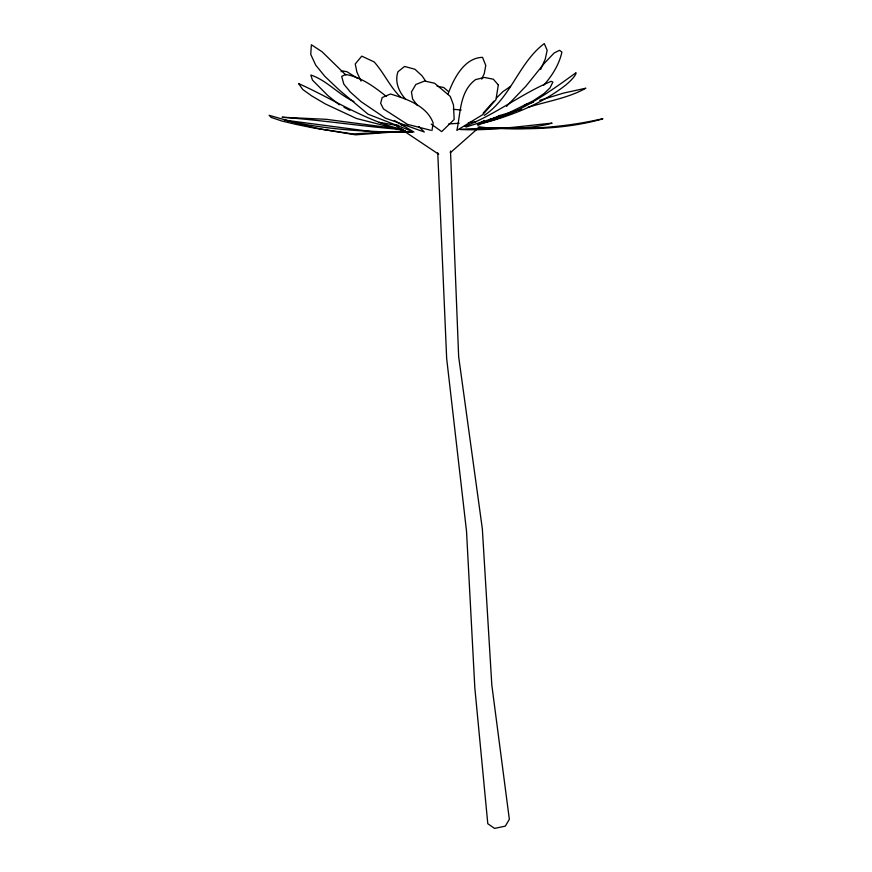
<?xml version="1.0" encoding="UTF-8"?>
<svg xmlns="http://www.w3.org/2000/svg" width="872" height="872" viewBox="0 0 872 872"><rect width="100%" height="100%" fill="white"/><g stroke="black" fill="none" stroke-linecap="round" stroke-linejoin="round"><path stroke-width="1.31" d="M431.934 130.582L433.177 123.017C426.757 105.61 406.701 98.994 390.493 94.002L382.198 97.555L380.639 103.299L383.495 108.946L407.453 124.358L430.648 130.255M447.99 94.252C453.505 78.96 464.133 57.716 482.543 57.356L485.759 65.476L484.254 73.575L481.693 79.156M540.596 69.455L545.229 59.187L547.158 50.314L544.281 43.6C518.971 62.413 510.861 97.926 484.265 115.377M493.879 101.196L483.143 113.142M506.512 106.362L525.969 86.099L544.422 63.187L554.178 52.952L559.552 50.314L561.906 52.091C559.159 64.604 552.02 75.908 543.605 85.347M496.397 98.024L502.915 91.647L510.545 86.383M450.323 152.742L479.284 127.203C520.66 130.386 562.429 128.02 602.857 118.668L602.53 118.963C562.058 130.277 519.712 129.895 478.107 127.181M477.485 124.631L484.233 120.478M464.798 126.309C495.351 114.821 521.293 93.74 551.18 81.325L552.892 82.077L549.97 87.941L544.095 93.544L533.108 100.869L505.4 114.505L465.942 127.061M477.965 125.339L499.928 115.431M341.072 71.689L342.849 70.992L346.925 71.711L357.803 78.524M483.034 122.887C517.979 114.417 547.431 93.522 576.021 72.703C576.338 75.624 568.697 82.677 565.318 85.412C541.152 103.953 512.671 115.344 483.404 123.061M499.013 115.747L521.216 109.251M524.519 104.88L533.413 102.22M539.714 100.345L563.726 93.042L585.864 88.203C567.988 98.253 547.115 101.228 527.767 107.441M489.726 119.388L499.885 116.521M468.308 122.658L475.872 121.808M405.208 131.171L355.569 134.833L321.975 129.307L303.107 125.088L269.143 115.289L271.039 117.371L281.918 121.034L295.946 124.369L314.323 128.119L352.746 133.939L405.197 131.094M448.72 123.911L459.195 123.279M461.103 129.383C491.307 126.8 522.579 131.389 552.107 123.137C521.707 126.059 490.663 131.051 459.708 129.459M401.305 125.503L407.66 125.394M398.766 125.306L394.951 125.012L438.714 154.268M453.32 109.327L461.223 109.981M403.311 129.699C362.785 126.473 322.564 120.173 282.038 117.24L326.357 119.322L402.068 129.329M379.233 122.353L396.542 125.372M437.079 86.186L443.739 87.538L448.513 91.625M405.186 130.887L356.452 118.494L325.463 104.008L311.827 95.975L302.758 89.511L298.584 83.581C333.268 99.048 365.27 120.848 402.864 129.645M407.824 131.563L410.45 132.228M344.026 107.278L349.912 110.341M394.308 120.434L413.971 132.064L368.017 114.188L339.295 90.067L324.809 76.311L315.719 65.149L310.748 54.38L311.38 44.745L322.095 51.786L345.868 75.036M353.945 101.523C338.38 94.568 327 80.377 310.813 75.014L312.449 80.093L327.567 95.299L339.317 104.825M431.226 124.107L441.69 131.618L454.17 119.486L453.473 104.913L450.257 96.411L434.605 83.243L424.631 81.031L415.835 84.475L411.442 91.985L412.62 99.026L417.426 105.534M386.372 96.454C374.306 86.851 361.172 77.009 345.606 74.469L341.693 76.387L343.808 84.115L350.479 92.203L361.193 101.762L385.424 118.156L424.293 131.988L418.778 126.473M400.946 97.501C390.067 87.189 384.138 73.008 374.153 61.923L361.76 56.135L355.242 63.95L356.91 72.147L361.041 81.096M405.872 99.473C398.962 92.16 394.471 81.728 397.959 71.755L404.543 66.457L414.93 69.248L421.993 75.766L425.819 81.347M437.755 152.785L446.671 358.566L466.52 531.201L474.826 687.812L487.797 823.746L494.598 828.4L505.313 826.133L509.346 819.342L491.819 685.076L482.336 528.77L458.661 356.724L450.486 151.03M498.326 84.9L495.95 99.691L482.794 114.614L456.874 130.375C460.699 112.88 459.555 91.342 475.578 79.603L484.44 77.445L493.29 79.199L498.326 84.9M412.358 132.163L371.069 131.519L284.359 120.074C326.226 129.983 369.466 132.25 412.358 132.163"/></g></svg>
